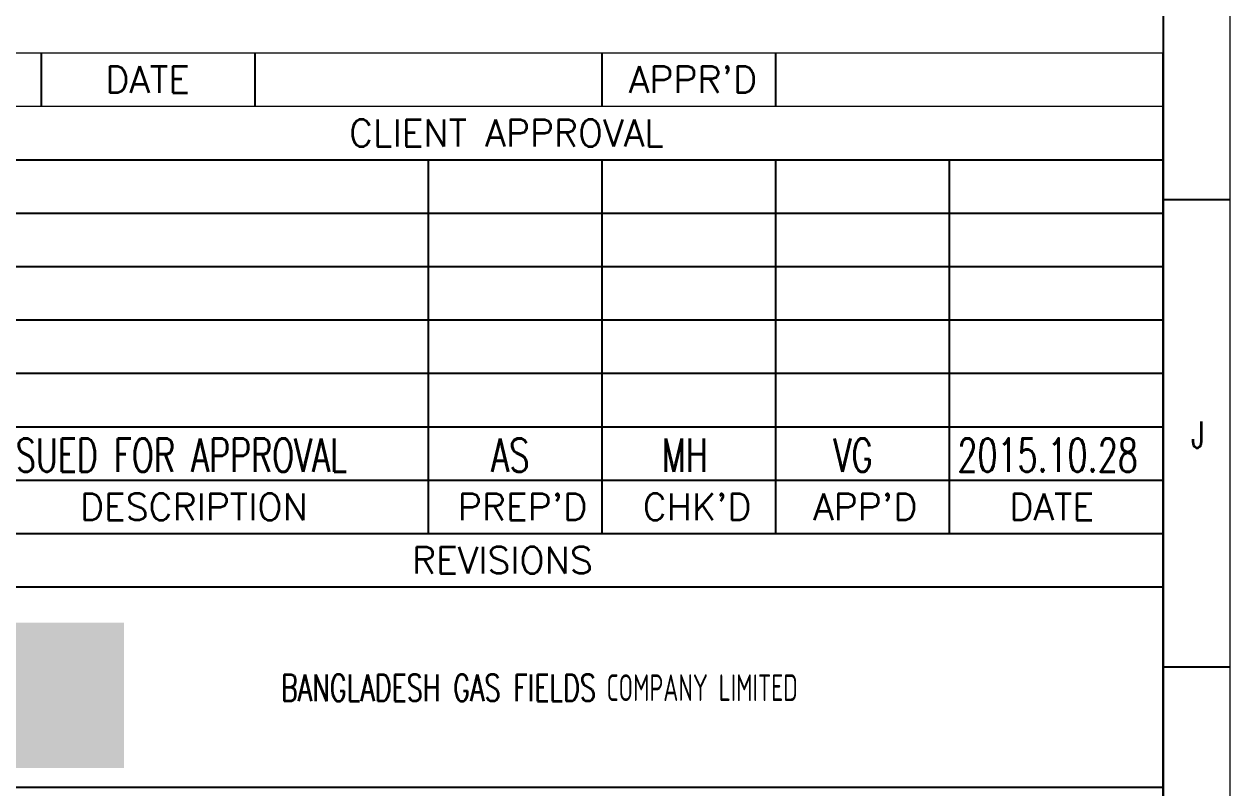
# Model space of a CAD drawing. Header units: inches. Extents: x 19 to 689223, y 34 to 210034.
# Drawn here: x 251884 to 297019, y 30507 to 59112 of the extents above; entities that cross this region are included whole.
import ezdxf
from ezdxf.enums import TextEntityAlignment as Align

# ---------------------------------------------------------------- set-up
doc = ezdxf.new("R2010")
doc.units = ezdxf.units.IN
doc.header["$MEASUREMENT"] = 0
doc.layers.add('TEG BORDER', color=7, linetype='Continuous')
doc.styles.add('HZTXT', font='txt_qlt.shx', dxfattribs={"width": 0.7, "bigfont": 'hztxt.shx'})
doc.styles.add('TEG BORDER', font='txt_qlt.shx', dxfattribs={"width": 0.7, "bigfont": 'hztxt.shx'})

# ---------------------------------------------------------------- blocks, each defined once
blk = doc.blocks.new('BGFCL LOGO')
at = {"layer": 'TEG BORDER', "true_color": 0x208000}
h = blk.add_hatch(color=86, dxfattribs=at)
h.dxf.hatch_style = 1
h.paths.add_polyline_path([(-3.311, 4.651, -0.3364), (2.707, 2.925, -0.250293), (3.335, -2.747, -0.115757), (2.007, -5.006, -0.015601), (1.999, -5.326), (5.618, -5.326), (5.618, 5.563), (-5.159, 5.563), (-5.159, -5.326), (-1.146, -5.326, -0.422857), (-2.276, -1.044), (-1.922, -0.595, 0.077855), (-0.928, 1.081, 0.501674)])
h.paths.add_polyline_path([(-0.382, -1.742), (-0.382, -2.978, -0.544237), (0.126, -4.203, -0.111771), (-0.606, -4.835), (-0.606, 0.445), (-1.015, 0.445), (-1.015, -5.326), (-0.51, -5.326, 0.705169)], flags=17)
at = {"layer": 'TEG BORDER', "true_color": 0xf9d406}
h = blk.add_hatch(color=40, dxfattribs=at)
h.dxf.hatch_style = 1
h.paths.add_polyline_path([(2.707, 2.925, 0.3364), (-3.311, 4.651, -0.501674), (-0.928, 1.081, -0.077855), (-1.922, -0.595), (-2.276, -1.044, 0.422857), (-1.146, -5.326), (-1.015, -5.326), (-1.015, 0.445), (-0.606, 0.445), (-0.606, -4.835, 0.111771), (0.126, -4.203, 0.544237), (-0.382, -2.978), (-0.382, -1.742, -0.705169), (-0.51, -5.326), (1.564, -5.326, 0.232253), (0.315, -1.881, -0.645373), (1.432, 0.431), (1.432, -0.743, 0.666027), (0.983, -1.969, -0.15986), (2.007, -5.006, 0.115757), (3.335, -2.747, 0.250293)])
at = {"layer": 'TEG BORDER', "true_color": 0xfa0505}
h = blk.add_hatch(color=1, dxfattribs=at)
h.dxf.hatch_style = 1
h.paths.add_polyline_path([(1.432, 0.431, 0.645373), (0.315, -1.881, -0.232253), (1.564, -5.326), (1.999, -5.326, 0.175899), (0.983, -1.969, -0.666027), (1.432, -0.743)])

msp = doc.modelspace()

# ---------------------------------------------------------------- linework, layer by layer
for p, q in [((294518.847, 2534.1456), (294518.847, 58034.1456)), ((297018.847, 52534.1456), (294518.847, 52534.1456)), ((297018.847, 35034.1456), (294518.847, 35034.1456))]:
    msp.add_line(p, q)
at = {"color": 5, "lineweight": 15}
msp.add_lwpolyline([(18.847, 210034.1456), (297018.847, 210034.1456), (297018.847, 34.1456), (18.847, 34.1456)], close=True, dxfattribs=at)
msp.add_lwpolyline([(2518.847, 207534.1456), (294518.847, 207534.1456), (294518.847, 2534.1456), (2518.847, 2534.1456)], close=True)
at = {"layer": 'TEG BORDER', "lineweight": 15}
for p, q in [((244518.847, 58034.1456), (294518.847, 58034.1456)), ((244518.847, 56034.1456), (294518.847, 56034.1456))]:
    msp.add_line(p, q, dxfattribs=at)
at = {"layer": 'TEG BORDER'}
for p, q in [((252518.847, 58034.1456), (252518.847, 56034.1456)), ((260518.847, 58034.1456), (260518.847, 56034.1456)), ((273518.847, 56034.1456), (273518.847, 58034.1456)), ((280018.847, 56034.1456), (280018.847, 58034.1456)), ((244518.847, 54034.1456), (294518.847, 54034.1456)), ((244518.847, 52034.1456), (294518.847, 52034.1456)), ((244518.847, 50034.1456), (294518.847, 50034.1456)), ((244518.847, 48034.1456), (294518.847, 48034.1456)), ((244518.847, 46034.1456), (294518.847, 46034.1456)), ((244518.847, 44034.1456), (294518.847, 44034.1456)), ((244518.847, 44034.1456), (294518.847, 44034.1456)), ((244518.847, 40034.1456), (294518.847, 40034.1456)), ((244518.847, 38034.1456), (294518.847, 38034.1456))]:
    msp.add_line(p, q, dxfattribs=at)
at = {"layer": 'TEG BORDER', "color": 7}
for p, q in [((267018.847, 40034.1456), (267018.847, 54034.1456)), ((273518.847, 40034.1456), (273518.847, 54034.1456)), ((280018.847, 40034.1456), (280018.847, 54034.1456)), ((286518.847, 40034.1456), (286518.847, 54034.1456)), ((244518.847, 42034.1456), (294518.847, 42034.1456))]:
    msp.add_line(p, q, dxfattribs=at)
at = {"layer": 'TEG BORDER', "color": 0}
msp.add_line((244518.847, 30534.1456), (294518.847, 30534.1456), dxfattribs=at)

# ---------------------------------------------------------------- block references
at = {"xscale": 499.9999999999999, "yscale": 499.9999999999999, "zscale": 499.9999999999999}
msp.add_blockref('BGFCL LOGO', (252813.0249, 33912.4781), dxfattribs=at)

# ---------------------------------------------------------------- texts
at = {"insert": (296064.0316, 44228.607), "char_height": 1000, "width": 1000, "attachment_point": 3, "style": 'TEG BORDER'}
msp.add_mtext('J', dxfattribs=at)
at = {"layer": 'TEG BORDER', "style": 'TEG BORDER'}
for s, p in [('DATE', (254918.847, 56534.1456)), ("APPR'D", (274515.3699, 56534.1456)), ('CLIENT APPROVAL', (264042.1465, 54534.1456)), ('DESCRIPTION', (253968.847, 40534.1456)), ('DATE', (288763.3237, 40534.1456)), ('REVISIONS', (266399.0439, 38534.1456))]:
    msp.add_text(s, height=1000, dxfattribs=at).set_placement(p)
at = {"layer": 'TEG BORDER', "color": 7, "style": 'HZTXT', "width": 0.7}
for s, p in [('ISSUED FOR APPROVAL', (257251.4866, 42345.1838)), ('AS', (270083.9374, 42345.1838)), ('MH', (276615.0743, 42345.1838)), ('VG', (282916.2423, 42345.1838)), ('2015.10.28', (290194.4798, 42345.1838))]:
    msp.add_text(s, height=1250, dxfattribs=at).set_placement(p, align=Align.CENTER)
at = {"layer": 'TEG BORDER', "color": 7, "style": 'TEG BORDER'}
for s, p in [("PREP'D", (268115.3699, 40534.1456)), ("CHK'D", (275036.1694, 40534.1456)), ("APP'D", (281415.3699, 40534.1456))]:
    msp.add_text(s, height=1000, dxfattribs=at).set_placement(p)
at = {"layer": 'TEG BORDER', "insert": (261495.0238, 34258.5362), "char_height": 1000, "width": 33023.823242, "attachment_point": 4, "style": 'TEG BORDER'}
msp.add_mtext('{\\C7;BANGLADESH GAS FIELDS\\Fisocp3|c134; CO\\Fisocp3|c0;MPANY\\Fisocp3|c134; L\\Fisocp3|c0;IMI\\Fisocp3|c134;T\\Fisocp3|c0;E\\Fisocp3|c134;D}', dxfattribs=at)

doc.saveas('drawing.dxf')
